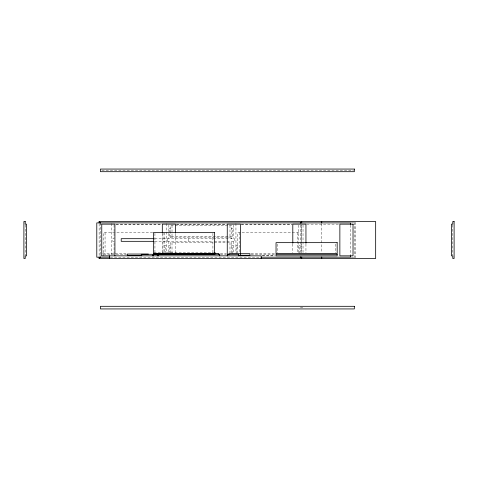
<?xml version="1.0" encoding="UTF-8"?>
<svg xmlns="http://www.w3.org/2000/svg" width="478" height="478" viewBox="0 0 478 478"><rect width="100%" height="100%" fill="white"/><g stroke="black" fill="none" stroke-linecap="round" stroke-linejoin="round"><path stroke-width="0.36" stroke-dasharray="2.39 1.79" d="M101.928 170.377L353.589 170.377M351.348 222.838L354.335 222.838M100.446 224.152L101.76 224.152M115.969 224.152L161.678 224.152M176.263 224.152L226.644 224.152M241.109 224.152L292.357 224.152M306.751 224.152L338.723 224.152M353.021 224.152L354.335 224.152M116.226 224.415L161.678 224.415M176.579 224.415L226.5 224.415M241.408 224.415L292.076 224.415M168.854 228.167L170.431 228.167M233.312 228.167L231.734 228.167L231.734 230.605L232.523 230.605L232.523 236.526L231.734 236.526L231.734 238.689M170.431 230.605L169.642 230.605L169.642 236.526L231.561 236.526L231.561 225.485L170.431 225.485L170.431 238.689M152.685 232.649L103.487 232.649L103.487 255.855M298.822 232.649L237.691 232.649L237.691 252.97M170.431 237.112L227.833 237.112M228.58 237.112L231.561 237.112L231.561 238.689M154.758 238.689L234.626 238.689L234.626 241.324L213.756 241.324M154.758 241.324L213.009 241.324M164.617 245.334L166.195 245.334M168.854 245.334L170.431 245.334M233.312 245.334L231.734 245.334L231.734 247.771L232.523 247.771L232.523 253.693M235.941 245.334L237.518 245.334L237.518 247.771L236.73 247.771L236.73 253.693M298.822 245.334L300.399 245.334M102.698 247.771L103.487 247.771M164.617 247.771L165.406 247.771L165.406 253.693M170.431 247.771L169.642 247.771L169.642 253.693M298.822 247.771L299.61 247.771L299.61 253.693M153.898 252.515L213.535 252.515M102.698 253.693L126.598 253.693M220.376 253.693L226.345 253.693M251.111 253.693L274.964 253.693M103.487 254.278L115.413 254.278M116.16 254.278L126.598 254.278M220.376 254.278L226.345 254.278M251.111 254.278L274.964 254.278M262.267 255.593L274.934 255.593M100.446 255.855L101.76 255.855M262.291 255.855L275.209 255.855M110.227 257.176L260.319 257.176M351.348 257.176L354.335 257.176M300.399 307.623L303.028 307.623M452.786 224.893L452.786 255.121M355.65 222.264L355.65 257.75M354.335 222.18L354.335 257.833M350.673 225.126L350.673 254.935M335.592 244.121L335.592 252.958M321.73 223.74L321.73 252.575M305.95 244.061L305.95 252.91M303.028 225.078L303.028 252.695M300.399 170.377L300.399 171.692M300.399 225.078L300.399 253.053M298.822 225.162L298.822 252.97M297.244 232.649L297.244 252.97M292.799 244.061L292.799 252.91M277.616 244.121L277.616 252.958M239.269 232.649L239.269 252.97M235.941 223.584L235.941 253.053M233.312 225.001L233.312 238.689M233.312 241.324L233.312 253.053M231.561 252.958L231.561 242.651L170.431 242.651L170.431 252.958M229.984 225.485L229.984 236.526M229.984 242.651L229.984 252.958M212.907 233.372L212.907 252.97M188.302 238.689L188.302 241.324M175.468 233.742L175.468 252.91M172.008 225.485L172.008 236.526M172.008 242.651L172.008 252.958M168.854 225.001L168.854 238.689M168.854 241.324L168.854 253.053M167.539 238.689L167.539 241.324M166.219 223.584L166.195 253.053M164.617 232.649L164.617 252.97M163.04 232.649L163.04 252.97M162.311 233.742L162.311 252.91M154.938 233.372L154.938 252.97M114.063 225.001L114.063 238.689L112.748 238.689L112.748 241.324L114.063 241.324L114.063 255.013M111.434 223.584L111.434 254.935M105.064 232.649L105.064 253.693M100.446 222.891L100.446 256.429M99.131 223.74L99.131 256.274M25.215 224.893L25.215 255.121M301.714 225.222L301.714 252.575L301.714 225.222"/><path stroke-width="0.72" d="M301.714 221.523L300.268 222.969L301.714 221.523L301.714 223.005M154.012 238.689L121.215 238.689L121.215 241.324L154.012 241.324M215.112 253.555L218.84 253.555L218.84 254.607M148.377 254.057L127.327 254.057L127.327 255.634L141.847 255.634M153.898 254.099L215.028 254.099L215.028 252.515M238.331 255.282L249.94 255.282L249.94 253.699L228.89 253.699L228.89 254.75M109.48 257.176L96.789 257.176L96.789 222.891L350.673 222.891L350.673 224.385M261.066 257.176L350.673 257.176L350.673 255.682M301.714 258.49L300.25 257.045L301.714 258.49L301.714 257.009M321.73 221.523L321.73 223.005M321.73 257.009L321.73 258.49M305.95 243.326L305.95 224.152L292.799 224.152L292.799 243.326M261.203 258.49L261.203 255.855L101.76 255.855L101.76 224.152L114.917 224.152L114.917 255.855M240.416 255.855L240.416 224.152L227.259 224.152L227.259 255.855M238.677 255.855L238.677 254.278L227.636 254.278L227.636 255.855M219.683 255.855L219.683 254.278L153.354 254.278L153.354 255.855M175.468 233.001L175.468 224.152L162.311 224.152L162.311 233.001M158.553 254.278L158.553 255.855M157.28 254.278L157.28 255.855M153.163 254.278L153.163 255.855M152.345 255.855L152.345 254.278L141.303 254.278L141.303 255.855M109.474 255.855L109.474 258.49M99.131 223.005L99.131 221.523L375.666 221.523L375.666 258.49L99.131 258.49L99.131 257.009M100.577 257.045L99.131 258.49L100.601 257.045M354.335 169.063L100.446 169.063L100.446 171.692L354.335 171.692L354.335 169.063M25.215 221.523L23.9 221.523L23.9 258.49L25.215 258.49L25.215 255.855L26.529 255.855L26.529 224.152L25.215 224.152L25.215 221.523M454.1 221.523L452.786 221.523L452.786 224.152L451.471 224.152L451.471 255.855L452.786 255.855L452.786 258.49L454.1 258.49L454.1 221.523M353.021 224.152L339.864 224.152L339.864 255.855L353.021 255.855L353.021 224.152M214.485 232.649L153.354 232.649L153.354 253.693L214.485 253.693L214.485 232.649M337.169 242.651L276.039 242.651L276.039 253.693L337.169 253.693L337.169 242.651M337.169 254.278L276.039 254.278L276.039 255.855L337.169 255.855L337.169 254.278M354.335 306.308L100.446 306.308L100.446 308.937L354.335 308.937L354.335 306.308M100.601 222.969L99.131 221.523L100.577 222.969"/></g></svg>
